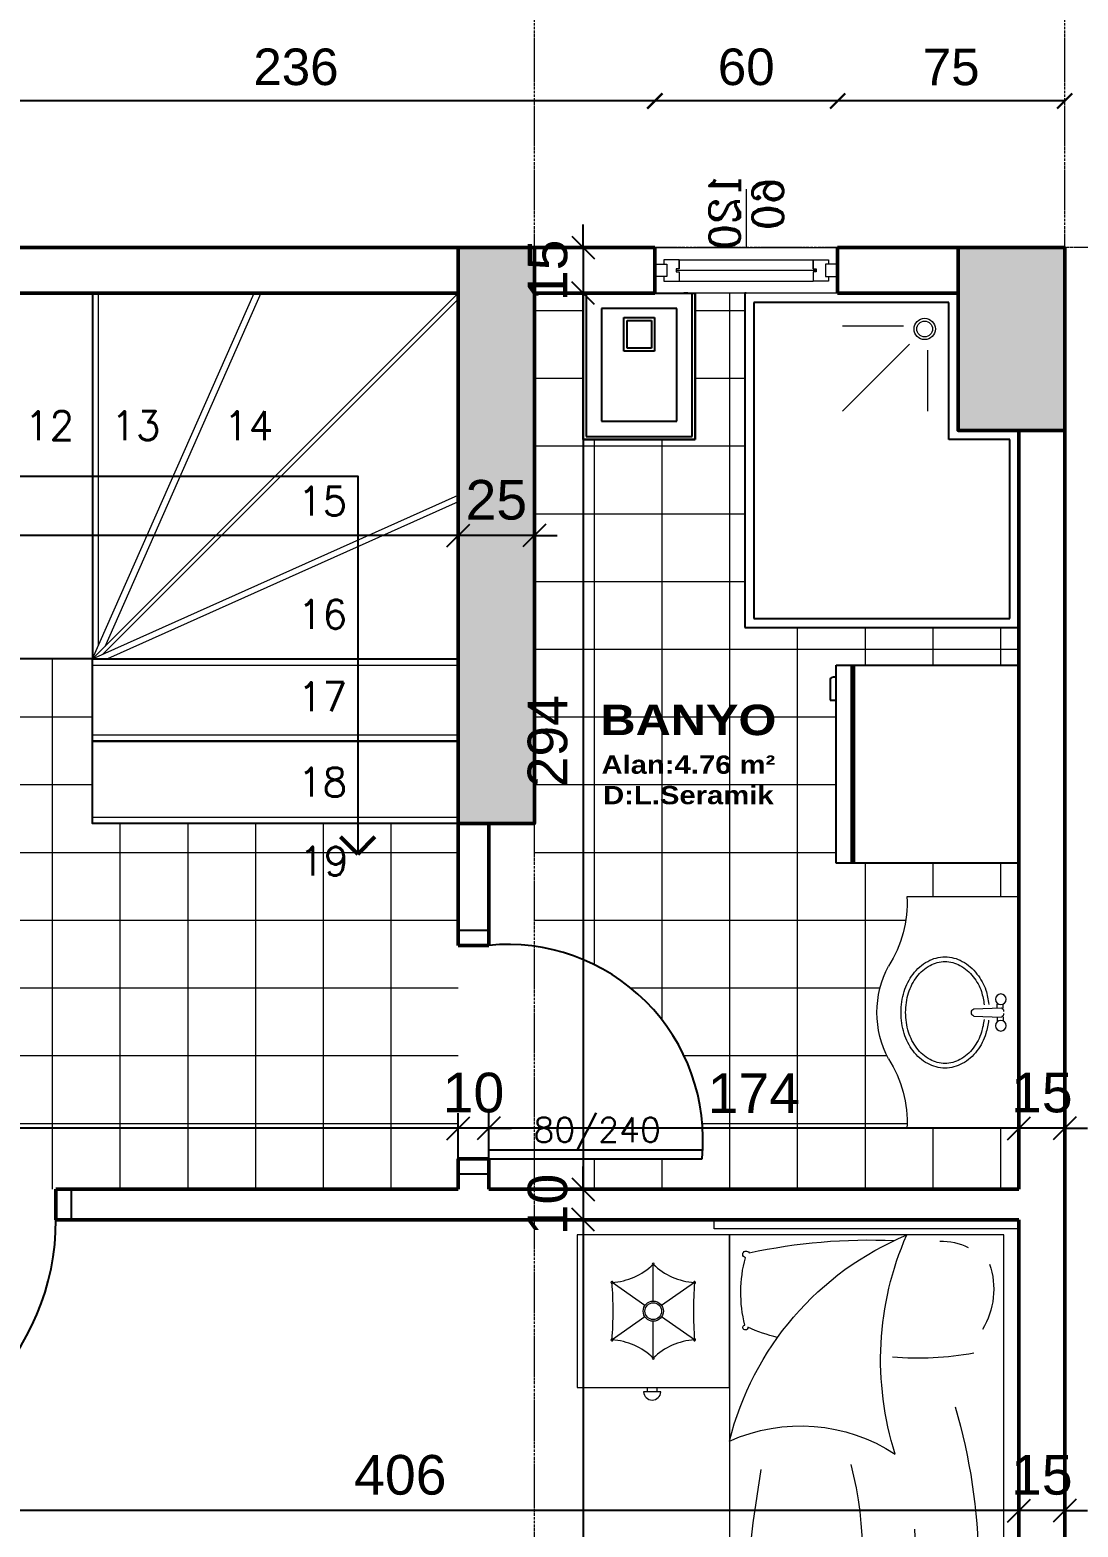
# Model space of a CAD drawing. Header units: millimetres. Extents: x 14753 to 45183, y 5640 to 19518.
# Drawn here: x 22528.7 to 22872.7, y 16780.8 to 17272 of the extents above; entities that cross this region are included whole.
import ezdxf

# ---------------------------------------------------------------- set-up
doc = ezdxf.new("R2010")
doc.units = ezdxf.units.MM
doc.linetypes.add('DASHDOT', pattern=[25.4, 12.7, -6.35, 0, -6.35])
doc.linetypes.add('DASHDOT2', pattern=[0.5, 0.25, -0.125, 0, -0.125])
for name, color, linetype, lineweight in [('Duvar', 1, 'Continuous', 50), ('EŞYA TEFRİŞ', 53, 'Continuous', 13), ('GORUNUS_6_TWA', 69, 'Continuous', 9), ('k aks', 44, 'DASHDOT', 18), ('k dis olcu', 43, 'Continuous', 18), ('k ic olcu', 254, 'Continuous', 18), ('k tarama', 252, 'Continuous', 9), ('k ıslak mekan tarama', 252, 'Continuous', 9), ('Kolon', 30, 'Continuous', 50)]:
    doc.layers.add(name, color=color, linetype=linetype, lineweight=lineweight)
for name, color, linetype in [('kapı', 11, 'Continuous'), ('merdivenn', 20, 'Continuous'), ('pencere', 2, 'Continuous'), ('tefriş', 140, 'Continuous'), ('YAzı', 7, 'Continuous')]:
    doc.layers.add(name, color=color, linetype=linetype)
doc.styles.add('OLCU', font='romans.shx')
doc.styles.get("Standard").update_dxf_attribs({"font": 'arial.ttf'})
doc.styles.add('TCOMPLEX', font='complex.shx')
doc.styles.add('Vaziyet Yazı', font='bgothm.ttf', dxfattribs={"height": 25})
doc.dimstyles.new('icolcu', dxfattribs={"dimtxt": 13, "dimasz": 7.5, "dimexe": 5, "dimexo": 5, "dimgap": 5, "dimtad": 1, "dimdec": 0, "dimtxsty": 'Standard', "dimblk": 'OBLIQUE', "dimcen": 2.5, "dimdle": 5, "dimclrd": 256, "dimclre": 256, "dimclrt": 256, "dimadec": 4, "dimazin": 0, "dimtfac": 1, "dimtdec": 0, "dimtix": 1, "dimtmove": 2, "dimatfit": 3, "dimldrblk": 'OBLIQUE', "dimfxl": 1, "dimarcsym": 0})
doc.dimstyles.new('icölcü', dxfattribs={"dimtxt": 12, "dimasz": 5, "dimexe": 1.25, "dimexo": 0.625, "dimgap": 5, "dimtad": 1, "dimdec": 0, "dimtxsty": 'Standard', "dimblk": 'ARCHTICK', "dimcen": -10, "dimse1": 1, "dimse2": 1, "dimadec": 0, "dimazin": 0, "dimtfac": 1, "dimtdec": 0, "dimtix": 1, "dimtmove": 0, "dimatfit": 3, "dimldrblk": 'ARCHTICK', "dimfxl": 1, "dimarcsym": 0})

# ---------------------------------------------------------------- blocks, each defined once
blk = doc.blocks.new('KASA-2')
for p, q in [((-0.5, -0.5), (-0.5, 0.5)), ((-0.5, 0.5), (0.5, 0.5)), ((0.5, 0.5), (0.5, -0.5)), ((0.5, -0.5), (-0.5, -0.5))]:
    blk.add_line(p, q)
blk = doc.blocks.new('80 lık kapı 2')
at = {"layer": 'kapı'}
for p, q in [((4385.24, 2276.43), (4393.19, 2276.43)), ((4390.24, 2276.43), (4393.19, 2276.43)), ((4390.24, 2276.43), (4390.24, 2206.43)), ((4393.19, 2276.43), (4393.19, 2206.48))]:
    blk.add_line(p, q, dxfattribs=at)
blk.add_arc((4396.56, 2270.11), 64, 264.3355, 5.6645, dxfattribs=at)
at = {"layer": 'kapı', "xscale": 5, "yscale": 10, "zscale": 5, "rotation": 180}
for p in [(4387.74, 2281.43), (4462.74, 2281.43)]:
    blk.add_blockref('KASA-2', p, dxfattribs=at)
at = {"layer": 'kapı', "style": 'OLCU'}
blk.add_text('80/240', height=8, rotation=270, dxfattribs=at).set_placement((4395.74, 2261.77))
blk = doc.blocks.new('90 lık kapı 2')
at = {"layer": 'kapı'}
for p, q in [((4417.29, 2446.43), (4417.29, 2526.37)), ((4420.24, 2446.43), (4420.24, 2526.43)), ((4335.24, 2436.43), (4335.24, 2446.43)), ((4335.24, 2446.43), (4340.24, 2446.43)), ((4340.24, 2446.43), (4340.24, 2436.43)), ((4420.24, 2446.43), (4417.29, 2446.43)), ((4420.24, 2436.43), (4420.24, 2446.43)), ((4420.24, 2446.43), (4425.24, 2446.43)), ((4425.24, 2446.43), (4425.24, 2436.43)), ((4340.24, 2436.43), (4335.24, 2436.43)), ((4425.24, 2436.43), (4420.24, 2436.43))]:
    blk.add_line(p, q, dxfattribs=at)
blk.add_arc((4420.24, 2446.43), 80, 90, 180, dxfattribs=at)
at = {"layer": 'kapı', "style": 'OLCU'}
blk.add_text('90/240', height=8, rotation=90, dxfattribs=at).set_placement((4410.36, 2463.91))
blk = doc.blocks.new('60-120')
at = {"layer": 'GORUNUS_6_TWA', "color": 2, "linetype": 'Continuous', "ltscale": 0.02}
for p, q in [((374289.58, 4546016.34), (374289.58, 4545997.16)), ((374311.58, 4545993.16), (374267.58, 4545993.16)), ((374266.58, 4545989.66), (374312.58, 4545989.66)), ((374311.58, 4545986.16), (374267.58, 4545986.16))]:
    blk.add_line(p, q, dxfattribs=at)
blk.add_lwpolyline([(374319.58, 4545997.16), (374259.58, 4545997.16), (374259.58, 4545982.16), (374319.58, 4545982.16)], close=True, dxfattribs=at)
for points in [[(374267.58, 4545993.16), (374262.58, 4545993.16), (374262.58, 4545991.66)], [(374267.58, 4545990.16), (374267.58, 4545993.16), (374267.58, 4545993.16), (374267.58, 4545990.16), (374266.58, 4545990.16), (374266.58, 4545989.16), (374267.58, 4545989.16), (374267.58, 4545986.16)], [(374311.58, 4545993.16), (374316.58, 4545993.16), (374316.58, 4545991.66)], [(374311.58, 4545990.16), (374311.58, 4545993.16), (374311.58, 4545993.16), (374311.58, 4545990.16), (374312.58, 4545990.16), (374312.58, 4545989.16), (374311.58, 4545989.16), (374311.58, 4545986.16)], [(374259.58, 4545991.66), (374263.58, 4545991.66), (374263.58, 4545987.66), (374259.58, 4545987.66), (374259.58, 4545991.66)], [(374262.58, 4545987.66), (374262.58, 4545986.16), (374267.58, 4545986.16), (374267.58, 4545986.16)], [(374316.58, 4545987.66), (374316.58, 4545986.16), (374311.58, 4545986.16), (374311.58, 4545986.16)], [(374319.58, 4545991.66), (374315.58, 4545991.66), (374315.58, 4545987.66), (374319.58, 4545987.66), (374319.58, 4545991.66)]]:
    blk.add_lwpolyline(points, dxfattribs=at)
at = {"layer": 'GORUNUS_6_TWA', "color": 2, "linetype": 'Continuous', "ltscale": 0.02, "style": 'TCOMPLEX'}
for s, p in [('60', (374277.47, 4546019.94)), ('120', (374291.65, 4546022.08))]:
    blk.add_text(s, height=10, rotation=270, dxfattribs=at).set_placement(p)
blk = doc.blocks.new('yatak 190x90')
at = {"layer": 'EŞYA TEFRİŞ'}
for p, q in [((0, -190), (0, 0)), ((0, 0), (90, 0)), ((90, 0), (90, -190)), ((90, -190), (0, -190)), ((95, -192), (-5, -192)), ((-5, -192), (-5, -195)), ((95, -195), (-5, -195)), ((95, -192), (95, -195))]:
    blk.add_line(p, q, dxfattribs=at)
for centre, radius, start, end in [((-219.29, -42.27), 245.4, 355.7908, 7.8375), ((-473.53, -71.98), 534.64, 357.6921, 6.435), ((401.38, -45.55), 396.72, 176.1493, 189.7983), ((-105.46, -80.56), 187.17, 343.5413, 15.3664), ((-71.07, -85.48), 114.65, 345.2421, 16.5688), ((23.27, -70.24), 57.11, 245.9501, 303.0495), ((96.39, -98.29), 99.36, 194.0326, 247.3681), ((151.62, -149.09), 102.02, 162.3172, 203.64), ((61.95, -250.61), 101.07, 79.6254, 94.8212), ((29.47, -212.23), 57.52, 103.7767, 114.0542), ((47.69, -171.12), 43.97, 165.9171, 195.0388), ((5.22, -159.63), 0.81, 354.976, 257.7791), ((61.31, -172.2), 25.41, 341.0136, 31.3745), ((5.47, -183.62), 1.11, 102.5861, 332.6827), ((45.97, -1.57), 186.79, 257.7874, 272.4796), ((69.33, -167.38), 20.59, 269.0975, 295.9388)]:
    blk.add_arc(centre, radius, start, end, dxfattribs=at)
blk = doc.blocks.new('60x60 komodin')
at = {"layer": 'EŞYA TEFRİŞ'}
for p, q in [((30, -26.69), (30, -14.59)), ((27.28, -28.11), (16.47, -20.6)), ((43.53, -20.6), (32.72, -28.11)), ((27.28, -31.89), (16.47, -39.4)), ((30, -45.41), (30, -33.31)), ((43.53, -39.4), (32.72, -31.89)), ((32.48, -56.44), (26.83, -56.44)), ((28.05, -56.44), (28.05, -55)), ((31.25, -56.44), (31.25, -55))]:
    blk.add_line(p, q, dxfattribs=at)
blk.add_lwpolyline([(55, -5), (5, -5), (5, -55), (55, -55)], close=True, dxfattribs=at)
for radius in [3.31, 2.74]:
    blk.add_circle((30, -30), radius, dxfattribs=at)
for centre, radius, start, end in [((15.08, 0.77), 21.41, 273.7282, 314.1807), ((30, -14.59), 0.346, 316.2817, 223.7183), ((44.92, 0.77), 21.41, 225.8193, 266.2718), ((16.47, -20.6), 0.346, 4.1892, 274.253), ((-107.59, -30), 124.42, 355.6674, 4.3326), ((167.59, -30), 124.42, 175.6674, 184.3326), ((43.53, -20.6), 0.346, 265.747, 175.8108), ((16.47, -39.4), 0.346, 85.747, 355.8094), ((43.53, -39.4), 0.346, 184.1892, 94.253), ((15.08, -60.77), 21.41, 45.8193, 86.2718), ((44.92, -60.77), 21.41, 93.7282, 134.1807), ((30, -45.41), 0.346, 136.2817, 43.7183), ((29.65, -56.35), 2.82, 181.8062, 358.1938)]:
    blk.add_arc(centre, radius, start, end, dxfattribs=at)
blk = doc.blocks.new('lavabo 1')
at = {"layer": 'tefriş', "lineweight": 15}
for p, q in [((3885.96, 1990.85), (3885.96, 1993.43)), ((3885.96, 1956.65), (3885.96, 1990.85)), ((3961.96, 1993.43), (3961.96, 1990.85)), ((3961.96, 1990.85), (3961.96, 1956.65)), ((3922.74, 1971.47), (3922.43, 1962.44)), ((3925.18, 1971.47), (3925.49, 1962.44)), ((3922.28, 1963.77), (3921.22, 1963.77)), ((3922.51, 1961.89), (3921.37, 1961.89)), ((3925.41, 1961.89), (3926.55, 1961.89)), ((3925.64, 1963.77), (3926.7, 1963.77)), ((3961.96, 1956.65), (3885.96, 1956.65))]:
    blk.add_line(p, q, dxfattribs=at)
for centre in [(3919.62, 1962.62), (3928.29, 1962.62)]:
    blk.add_circle(centre, 1.75, dxfattribs=at)
for centre, radius, start, end in [((3888.12, 2031.38), 38.01, 266.7462, 302.8935), ((3924.06, 1970.57), 32.7, 90.1752, 117.8973), ((3923.86, 1970.57), 32.7, 62.1027, 89.8248), ((3959.8, 2031.38), 38.01, 237.1065, 273.2538), ((3923.96, 1972.12), 23.24, 90, 107.2579), ((3923.96, 1972.12), 23.24, 72.7421, 90), ((3920.56, 1979.18), 15.29, 126.8699, 151.0888), ((3920.56, 1979.18), 13.77, 126.8699, 151.0888), ((3922.62, 1976.44), 18.72, 107.2579, 126.8699), ((3922.62, 1976.44), 17.2, 107.2579, 126.8699), ((3923.96, 1972.12), 21.72, 90, 107.2579), ((3923.96, 1972.12), 21.72, 72.7421, 90), ((3925.3, 1976.44), 17.2, 53.1301, 72.7421), ((3925.3, 1976.44), 18.72, 53.1301, 72.7421), ((3927.36, 1979.18), 13.77, 28.9112, 53.1301), ((3927.36, 1979.18), 15.29, 28.9112, 53.1301), ((3917.41, 1980.92), 11.69, 151.0888, 180), ((3917.41, 1980.92), 10.17, 151.0888, 180), ((3930.51, 1980.92), 10.17, 0, 28.9112), ((3930.51, 1980.92), 11.69, 0, 28.9112), ((3917.41, 1980.92), 11.69, 180, 208.9112), ((3917.41, 1980.92), 10.17, 180, 208.9112), ((3930.51, 1980.92), 10.17, 331.0888, 0), ((3930.51, 1980.92), 11.69, 331.0888, 0), ((3920.56, 1982.66), 15.29, 208.9112, 232.9961), ((3920.56, 1982.66), 13.77, 208.9112, 233.1301), ((3927.36, 1982.66), 13.77, 306.8699, 331.0888), ((3927.36, 1982.66), 15.29, 306.8699, 331.0888), ((3921.9, 1983.26), 16.6, 230.564, 251.4502), ((3921.9, 1983.26), 15.08, 230.4412, 251.3878), ((3923.87, 1971.01), 1.22, 87.5756, 157.7693), ((3924.05, 1971.01), 1.22, 22.2307, 92.4244), ((3925.3, 1985.4), 17.2, 287.2579, 306.8699), ((3925.3, 1985.4), 18.72, 287.2579, 306.8699), ((3923.53, 1989.72), 23.24, 252.6981, 264.5385), ((3923.53, 1989.72), 21.72, 252.7421, 264.5385), ((3923.96, 1989.72), 21.72, 276.1444, 287.2579), ((3923.96, 1989.72), 23.24, 276.1444, 287.2579), ((3923.56, 1962.9), 1.22, 202.2307, 272.4244), ((3924.35, 1962.9), 1.22, 267.5756, 337.7693)]:
    blk.add_arc(centre, radius, start, end, dxfattribs=at)
blk = doc.blocks.new('klozet gömme')
at = {"layer": 'tefriş'}
for p, q in [((19944.26, 5886.89), (19992.26, 5886.89)), ((19992.26, 5886.89), (19944.26, 5886.89)), ((19944.26, 5886.89), (19944.26, 5850.13)), ((19944.26, 5885.89), (19991.26, 5885.89)), ((19991.26, 5885.89), (19991.26, 5851.13)), ((19992.26, 5886.89), (19992.26, 5850.13)), ((19992.26, 5850.13), (19992.26, 5886.89)), ((19949.26, 5856.13), (19949.26, 5880.89)), ((19949.26, 5880.89), (19986.26, 5880.89)), ((19986.26, 5880.89), (19986.26, 5856.13)), ((19963.26, 5873.51), (19952.26, 5873.51)), ((19952.26, 5873.51), (19952.26, 5863.51)), ((19962.26, 5872.51), (19953.26, 5872.51)), ((19953.26, 5872.51), (19953.26, 5864.51)), ((19962.26, 5864.51), (19962.26, 5872.51)), ((19963.26, 5863.51), (19963.26, 5873.51)), ((19952.26, 5863.51), (19963.26, 5863.51)), ((19953.26, 5864.51), (19962.26, 5864.51)), ((19986.26, 5856.13), (19949.26, 5856.13)), ((19991.26, 5851.13), (19944.26, 5851.13)), ((19992.26, 5850.13), (19944.26, 5850.13)), ((19944.26, 5850.13), (19992.26, 5850.13))]:
    blk.add_line(p, q, dxfattribs=at)
blk = doc.blocks.new('_ArchTick')
at = {"color": 0, "linetype": 'ByBlock', "const_width": 0.15}
blk.add_lwpolyline([(-0.5, -0.5), (0.5, 0.5)], dxfattribs=at)
blk = doc.blocks.new('*D92')
at = {"layer": 'Defpoints', "color": 0, "transparency": 16777216}
for p in [(22793.78, 17248.69), (22793.78, 17200.61), (22868.28, 17200.61)]:
    blk.add_point(p, dxfattribs=at)
at = {"layer": 'k dis olcu', "color": 0, "lineweight": -2, "transparency": 16777216}
blk.add_line((22868.28, 17248.69), (22793.78, 17248.69), dxfattribs=at)
at = {"layer": 'k dis olcu', "color": 0, "lineweight": -2, "transparency": 16777216, "xscale": 5, "yscale": 5, "zscale": 5, "rotation": 180}
blk.add_blockref('_ArchTick', (22793.78, 17248.69), dxfattribs=at)
at = {"layer": 'k dis olcu', "color": 0, "lineweight": -2, "transparency": 16777216, "xscale": 5, "yscale": 5, "zscale": 5}
blk.add_blockref('_ArchTick', (22868.28, 17248.69), dxfattribs=at)
at = {"layer": 'k dis olcu', "color": 0, "transparency": 16777216, "insert": (22831.03, 17259.79), "char_height": 12, "attachment_point": 5}
blk.add_mtext('75', dxfattribs=at)
blk = doc.blocks.new('*D93')
at = {"layer": 'Defpoints', "color": 0, "transparency": 16777216}
for p in [(22733.78, 17248.69), (22733.78, 17200.61), (22793.78, 17200.61)]:
    blk.add_point(p, dxfattribs=at)
at = {"layer": 'k dis olcu', "color": 0, "lineweight": -2, "transparency": 16777216}
blk.add_line((22793.78, 17248.69), (22733.78, 17248.69), dxfattribs=at)
at = {"layer": 'k dis olcu', "color": 0, "lineweight": -2, "transparency": 16777216, "xscale": 5, "yscale": 5, "zscale": 5, "rotation": 180}
blk.add_blockref('_ArchTick', (22733.78, 17248.69), dxfattribs=at)
at = {"layer": 'k dis olcu', "color": 0, "lineweight": -2, "transparency": 16777216, "xscale": 5, "yscale": 5, "zscale": 5}
blk.add_blockref('_ArchTick', (22793.78, 17248.69), dxfattribs=at)
at = {"layer": 'k dis olcu', "color": 0, "transparency": 16777216, "insert": (22763.78, 17259.82), "char_height": 12, "attachment_point": 5}
blk.add_mtext('60', dxfattribs=at)
blk = doc.blocks.new('*D94')
at = {"layer": 'Defpoints', "color": 0, "transparency": 16777216}
for p in [(22498.28, 17248.69), (22498.28, 17200.61), (22733.78, 17200.61)]:
    blk.add_point(p, dxfattribs=at)
at = {"layer": 'k dis olcu', "color": 0, "lineweight": -2, "transparency": 16777216}
blk.add_line((22733.78, 17248.69), (22498.28, 17248.69), dxfattribs=at)
at = {"layer": 'k dis olcu', "color": 0, "lineweight": -2, "transparency": 16777216, "xscale": 5, "yscale": 5, "zscale": 5, "rotation": 180}
blk.add_blockref('_ArchTick', (22498.28, 17248.69), dxfattribs=at)
at = {"layer": 'k dis olcu', "color": 0, "lineweight": -2, "transparency": 16777216, "xscale": 5, "yscale": 5, "zscale": 5}
blk.add_blockref('_ArchTick', (22733.78, 17248.69), dxfattribs=at)
at = {"layer": 'k dis olcu', "color": 0, "transparency": 16777216, "insert": (22616.03, 17259.82), "char_height": 12, "attachment_point": 5}
blk.add_mtext('236', dxfattribs=at)
blk = doc.blocks.new('_Oblique')
at = {"color": 0, "linetype": 'ByBlock', "lineweight": -2}
blk.add_line((-0.5, -0.5), (0.5, 0.5), dxfattribs=at)
blk = doc.blocks.new('*D174')
at = {"layer": 'Defpoints', "color": 0, "transparency": 16777216}
for p in [(22710.1, 17200.61), (22710.28, 17185.61), (22710.28, 17185.61)]:
    blk.add_point(p, dxfattribs=at)
at = {"layer": 'k ic olcu', "lineweight": -2, "transparency": 16777216}
for p, q in [((22710.28, 17200.61), (22710.28, 17208.11)), ((22710.28, 17200.61), (22710.28, 17185.61)), ((22715.1, 17200.61), (22715.28, 17200.61)), ((22705.28, 17185.61), (22705.28, 17185.61)), ((22710.28, 17185.61), (22710.28, 17178.11))]:
    blk.add_line(p, q, dxfattribs=at)
at = {"layer": 'k ic olcu', "lineweight": -2, "transparency": 16777216, "xscale": 7.5, "yscale": 7.5, "zscale": 7.5}
for p, rotation in [((22710.28, 17200.61), 270), ((22710.28, 17185.61), 90)]:
    blk.add_blockref('_Oblique', p, dxfattribs=dict(at, rotation=rotation))
at = {"layer": 'k ic olcu', "transparency": 16777216, "insert": (22698.64, 17193.11), "char_height": 13, "attachment_point": 5, "rotation": 90}
blk.add_mtext('15', dxfattribs=at)
blk = doc.blocks.new('*D175')
at = {"layer": 'Defpoints', "color": 0, "transparency": 16777216}
for p in [(22710.28, 17185.61), (22710.28, 16891.61), (22710.28, 16891.61)]:
    blk.add_point(p, dxfattribs=at)
at = {"layer": 'k ic olcu', "lineweight": -2, "transparency": 16777216}
for p, q in [((22710.28, 17190.61), (22710.28, 16886.61)), ((22705.28, 17185.61), (22705.28, 17185.61)), ((22705.28, 16891.61), (22705.28, 16891.61))]:
    blk.add_line(p, q, dxfattribs=at)
at = {"layer": 'k ic olcu', "lineweight": -2, "transparency": 16777216, "xscale": 7.5, "yscale": 7.5, "zscale": 7.5}
for p, rotation in [((22710.28, 17185.61), 90), ((22710.28, 16891.61), 270)]:
    blk.add_blockref('_Oblique', p, dxfattribs=dict(at, rotation=rotation))
at = {"layer": 'k ic olcu', "transparency": 16777216, "insert": (22698.64, 17038.61), "char_height": 13, "attachment_point": 5, "rotation": 90}
blk.add_mtext('294', dxfattribs=at)
blk = doc.blocks.new('*D176')
at = {"layer": 'Defpoints', "color": 0, "transparency": 16777216}
for p in [(22710.28, 16891.61), (22710.28, 16881.61), (22710.28, 16881.61)]:
    blk.add_point(p, dxfattribs=at)
at = {"layer": 'k ic olcu', "lineweight": -2, "transparency": 16777216}
for p, q in [((22710.28, 16891.61), (22710.28, 16899.11)), ((22705.28, 16891.61), (22705.28, 16891.61)), ((22710.28, 16891.61), (22710.28, 16881.61)), ((22705.28, 16881.61), (22705.28, 16881.61)), ((22710.28, 16881.61), (22710.28, 16874.11))]:
    blk.add_line(p, q, dxfattribs=at)
at = {"layer": 'k ic olcu', "lineweight": -2, "transparency": 16777216, "xscale": 7.5, "yscale": 7.5, "zscale": 7.5}
for p, rotation in [((22710.28, 16891.61), 270), ((22710.28, 16881.61), 90)]:
    blk.add_blockref('_Oblique', p, dxfattribs=dict(at, rotation=rotation))
at = {"layer": 'k ic olcu', "transparency": 16777216, "insert": (22698.64, 16886.61), "char_height": 13, "attachment_point": 5, "rotation": 90}
blk.add_mtext('10', dxfattribs=at)
blk = doc.blocks.new('*D177')
at = {"layer": 'Defpoints', "color": 0, "transparency": 16777216}
for p in [(22710.28, 16881.61), (22710.28, 16561.61), (22710.28, 16561.61)]:
    blk.add_point(p, dxfattribs=at)
at = {"layer": 'k ic olcu', "lineweight": -2, "transparency": 16777216}
for p, q in [((22710.28, 16886.61), (22710.28, 16556.61)), ((22705.28, 16881.61), (22705.28, 16881.61)), ((22705.28, 16561.61), (22705.28, 16561.61))]:
    blk.add_line(p, q, dxfattribs=at)
at = {"layer": 'k ic olcu', "lineweight": -2, "transparency": 16777216, "xscale": 7.5, "yscale": 7.5, "zscale": 7.5}
for p, rotation in [((22710.28, 16881.61), 90), ((22710.28, 16561.61), 270)]:
    blk.add_blockref('_Oblique', p, dxfattribs=dict(at, rotation=rotation))
at = {"layer": 'k ic olcu', "transparency": 16777216, "insert": (22698.64, 16721.61), "char_height": 13, "attachment_point": 5, "rotation": 90}
blk.add_mtext('320', dxfattribs=at)
blk = doc.blocks.new('*D179')
at = {"layer": 'Defpoints', "color": 0, "transparency": 16777216}
for p in [(22853.28, 16786.18), (22853.28, 16786.18), (22868.28, 16786.18)]:
    blk.add_point(p, dxfattribs=at)
at = {"layer": 'k ic olcu', "lineweight": -2, "transparency": 16777216}
for p, q in [((22853.28, 16786.18), (22845.78, 16786.18)), ((22868.28, 16786.18), (22853.28, 16786.18)), ((22868.28, 16786.18), (22875.78, 16786.18))]:
    blk.add_line(p, q, dxfattribs=at)
at = {"layer": 'k ic olcu', "lineweight": -2, "transparency": 16777216, "xscale": 7.5, "yscale": 7.5, "zscale": 7.5}
blk.add_blockref('_Oblique', (22853.28, 16786.18), dxfattribs=at)
at = {"layer": 'k ic olcu', "lineweight": -2, "transparency": 16777216, "xscale": 7.5, "yscale": 7.5, "zscale": 7.5, "rotation": 180}
blk.add_blockref('_Oblique', (22868.28, 16786.18), dxfattribs=at)
at = {"layer": 'k ic olcu', "transparency": 16777216, "insert": (22860.78, 16797.82), "char_height": 13, "attachment_point": 5}
blk.add_mtext('15', dxfattribs=at)
blk = doc.blocks.new('*D180')
at = {"layer": 'Defpoints', "color": 0, "transparency": 16777216}
for p in [(22447.28, 16786.18), (22447.28, 16786.18), (22853.28, 16786.18)]:
    blk.add_point(p, dxfattribs=at)
at = {"layer": 'k ic olcu', "lineweight": -2, "transparency": 16777216}
blk.add_line((22858.28, 16786.18), (22442.28, 16786.18), dxfattribs=at)
at = {"layer": 'k ic olcu', "lineweight": -2, "transparency": 16777216, "xscale": 7.5, "yscale": 7.5, "zscale": 7.5, "rotation": 180}
blk.add_blockref('_Oblique', (22447.28, 16786.18), dxfattribs=at)
at = {"layer": 'k ic olcu', "lineweight": -2, "transparency": 16777216, "xscale": 7.5, "yscale": 7.5, "zscale": 7.5}
blk.add_blockref('_Oblique', (22853.28, 16786.18), dxfattribs=at)
at = {"layer": 'k ic olcu', "transparency": 16777216, "insert": (22650.28, 16797.82), "char_height": 13, "attachment_point": 5}
blk.add_mtext('406', dxfattribs=at)
blk = doc.blocks.new('*D59')
at = {"layer": 'Defpoints', "color": 0, "transparency": 16777216}
for p in [(22853.28, 16922.29), (22868.28, 16922.29), (22853.28, 16911.61)]:
    blk.add_point(p, dxfattribs=at)
at = {"layer": 'k ic olcu', "lineweight": -2, "transparency": 16777216}
for p, q in [((22853.28, 16917.29), (22853.28, 16906.61)), ((22868.28, 16917.29), (22868.28, 16906.61)), ((22853.28, 16911.61), (22845.78, 16911.61)), ((22868.28, 16911.61), (22853.28, 16911.61)), ((22868.28, 16911.61), (22875.78, 16911.61))]:
    blk.add_line(p, q, dxfattribs=at)
at = {"layer": 'k ic olcu', "lineweight": -2, "transparency": 16777216, "xscale": 7.5, "yscale": 7.5, "zscale": 7.5}
blk.add_blockref('_Oblique', (22853.28, 16911.61), dxfattribs=at)
at = {"layer": 'k ic olcu', "lineweight": -2, "transparency": 16777216, "xscale": 7.5, "yscale": 7.5, "zscale": 7.5, "rotation": 180}
blk.add_blockref('_Oblique', (22868.28, 16911.61), dxfattribs=at)
at = {"layer": 'k ic olcu', "transparency": 16777216, "insert": (22860.78, 16923.25), "char_height": 13, "attachment_point": 5}
blk.add_mtext('15', dxfattribs=at)
blk = doc.blocks.new('*D198')
at = {"layer": 'Defpoints', "color": 0, "transparency": 16777216}
for p in [(22853.28, 16922.29), (22679.28, 16911.61), (22679.28, 16891.61)]:
    blk.add_point(p, dxfattribs=at)
at = {"layer": 'k ic olcu', "lineweight": -2, "transparency": 16777216}
for p, q in [((22679.28, 16896.61), (22679.28, 16916.61)), ((22853.28, 16917.29), (22853.28, 16906.61)), ((22858.28, 16911.61), (22674.28, 16911.61))]:
    blk.add_line(p, q, dxfattribs=at)
at = {"layer": 'k ic olcu', "lineweight": -2, "transparency": 16777216, "xscale": 7.5, "yscale": 7.5, "zscale": 7.5, "rotation": 180}
blk.add_blockref('_Oblique', (22679.28, 16911.61), dxfattribs=at)
at = {"layer": 'k ic olcu', "lineweight": -2, "transparency": 16777216, "xscale": 7.5, "yscale": 7.5, "zscale": 7.5}
blk.add_blockref('_Oblique', (22853.28, 16911.61), dxfattribs=at)
at = {"layer": 'k ic olcu', "transparency": 16777216, "insert": (22766.28, 16923.14), "char_height": 13, "attachment_point": 5}
blk.add_mtext('174', dxfattribs=at)
blk = doc.blocks.new('*D199')
at = {"layer": 'Defpoints', "color": 0, "transparency": 16777216}
for p in [(22669.28, 16911.61), (22669.28, 16891.61), (22679.28, 16891.61)]:
    blk.add_point(p, dxfattribs=at)
at = {"layer": 'k ic olcu', "lineweight": -2, "transparency": 16777216}
for p, q in [((22669.28, 16896.61), (22669.28, 16916.61)), ((22679.28, 16896.61), (22679.28, 16916.61)), ((22669.28, 16911.61), (22661.78, 16911.61)), ((22679.28, 16911.61), (22669.28, 16911.61)), ((22679.28, 16911.61), (22686.78, 16911.61))]:
    blk.add_line(p, q, dxfattribs=at)
at = {"layer": 'k ic olcu', "lineweight": -2, "transparency": 16777216, "xscale": 7.5, "yscale": 7.5, "zscale": 7.5}
blk.add_blockref('_Oblique', (22669.28, 16911.61), dxfattribs=at)
at = {"layer": 'k ic olcu', "lineweight": -2, "transparency": 16777216, "xscale": 7.5, "yscale": 7.5, "zscale": 7.5, "rotation": 180}
blk.add_blockref('_Oblique', (22679.28, 16911.61), dxfattribs=at)
at = {"layer": 'k ic olcu', "transparency": 16777216, "insert": (22674.28, 16923.25), "char_height": 13, "attachment_point": 5}
blk.add_mtext('10', dxfattribs=at)
blk = doc.blocks.new('*D200')
at = {"layer": 'Defpoints', "color": 0, "transparency": 16777216}
for p in [(22267.28, 16911.61), (22267.28, 16891.61), (22669.28, 16891.61)]:
    blk.add_point(p, dxfattribs=at)
at = {"layer": 'k ic olcu', "lineweight": -2, "transparency": 16777216}
for p, q in [((22267.28, 16896.61), (22267.28, 16916.61)), ((22669.28, 16896.61), (22669.28, 16916.61)), ((22674.28, 16911.61), (22262.28, 16911.61))]:
    blk.add_line(p, q, dxfattribs=at)
at = {"layer": 'k ic olcu', "lineweight": -2, "transparency": 16777216, "xscale": 7.5, "yscale": 7.5, "zscale": 7.5, "rotation": 180}
blk.add_blockref('_Oblique', (22267.28, 16911.61), dxfattribs=at)
at = {"layer": 'k ic olcu', "lineweight": -2, "transparency": 16777216, "xscale": 7.5, "yscale": 7.5, "zscale": 7.5}
blk.add_blockref('_Oblique', (22669.28, 16911.61), dxfattribs=at)
at = {"layer": 'k ic olcu', "transparency": 16777216, "insert": (22468.28, 16923.25), "char_height": 13, "attachment_point": 5}
blk.add_mtext('402', dxfattribs=at)
blk = doc.blocks.new('*D164')
at = {"layer": 'Defpoints', "color": 0, "transparency": 16777216}
for p in [(22694.28, 17149.9), (22669.28, 17117.15), (22669.28, 17106.11)]:
    blk.add_point(p, dxfattribs=at)
at = {"layer": 'k ic olcu', "lineweight": -2, "transparency": 16777216}
for p, q in [((22694.28, 17144.9), (22694.28, 17101.11)), ((22669.28, 17112.15), (22669.28, 17101.11)), ((22669.28, 17106.11), (22661.78, 17106.11)), ((22694.28, 17106.11), (22669.28, 17106.11)), ((22694.28, 17106.11), (22701.78, 17106.11))]:
    blk.add_line(p, q, dxfattribs=at)
at = {"layer": 'k ic olcu', "lineweight": -2, "transparency": 16777216, "xscale": 7.5, "yscale": 7.5, "zscale": 7.5}
blk.add_blockref('_Oblique', (22669.28, 17106.11), dxfattribs=at)
at = {"layer": 'k ic olcu', "lineweight": -2, "transparency": 16777216, "xscale": 7.5, "yscale": 7.5, "zscale": 7.5, "rotation": 180}
blk.add_blockref('_Oblique', (22694.28, 17106.11), dxfattribs=at)
at = {"layer": 'k ic olcu', "transparency": 16777216, "insert": (22681.78, 17117.75), "char_height": 13, "attachment_point": 5}
blk.add_mtext('25', dxfattribs=at)
blk = doc.blocks.new('*D165')
at = {"layer": 'Defpoints', "color": 0, "transparency": 16777216}
for p in [(22669.28, 17117.15), (22267.28, 17106.11), (22267.28, 17106.11)]:
    blk.add_point(p, dxfattribs=at)
at = {"layer": 'k ic olcu', "lineweight": -2, "transparency": 16777216}
for p, q in [((22669.28, 17112.15), (22669.28, 17101.11)), ((22674.28, 17106.11), (22262.28, 17106.11))]:
    blk.add_line(p, q, dxfattribs=at)
at = {"layer": 'k ic olcu', "lineweight": -2, "transparency": 16777216, "xscale": 7.5, "yscale": 7.5, "zscale": 7.5, "rotation": 180}
blk.add_blockref('_Oblique', (22267.28, 17106.11), dxfattribs=at)
at = {"layer": 'k ic olcu', "lineweight": -2, "transparency": 16777216, "xscale": 7.5, "yscale": 7.5, "zscale": 7.5}
blk.add_blockref('_Oblique', (22669.28, 17106.11), dxfattribs=at)
at = {"layer": 'k ic olcu', "transparency": 16777216, "insert": (22468.28, 17117.75), "char_height": 13, "attachment_point": 5}
blk.add_mtext('402', dxfattribs=at)
blk = doc.blocks.new('KT')
at = {"layer": 'k tarama'}
h = blk.add_hatch(dxfattribs=at)
h.set_pattern_fill('ANSI33', color=256, scale=1.5)
h.set_pattern_definition([(45, (-7754.55, -1210.899), (-6.73519209, 6.73519209), []), (45, (-7747.815, -1210.899), (-6.73519209, 6.73519209), [4.7625, -2.38125])])
h.paths.add_polyline_path([(381102.61, 4550660.52), (381127.61, 4550660.52), (381127.61, 4550471.52), (381102.61, 4550471.52)])
h.paths.add_polyline_path([(381529.61, 4550660.52), (381554.61, 4550660.52), (381554.61, 4550471.52), (381529.61, 4550471.52)])
h.paths.add_polyline_path([(381693.61, 4550660.52), (381728.61, 4550660.52), (381728.61, 4550600.52), (381693.61, 4550600.52)])
h.paths.add_polyline_path([(381668.61, 4550041.52), (381728.61, 4550041.52), (381728.61, 4550006.52), (381668.61, 4550006.52)])
h.paths.add_polyline_path([(381102.61, 4550066.52), (381137.61, 4550066.52), (381137.61, 4550006.52), (381102.61, 4550006.52)])
h.paths.add_polyline_path([(380652.61, 4550066.52), (380687.61, 4550066.52), (380687.61, 4550006.52), (380652.61, 4550006.52)])
at = {"layer": 'k aks', "linetype": 'DASHDOT2'}
for p, q in [((381554.61, 4549658.12), (381554.61, 4550790.52)), ((381728.61, 4549658.12), (381728.61, 4550790.52)), ((381898.61, 4550660.52), (380436.61, 4550660.52))]:
    blk.add_line(p, q, dxfattribs=at)
at = {"layer": 'Kolon'}
blk.add_lwpolyline([(381554.61, 4550660.52), (381529.61, 4550660.52), (381529.61, 4550471.52), (381554.61, 4550471.52)], close=True, dxfattribs=at)
blk.add_lwpolyline([(381728.61, 4550600.52), (381693.61, 4550600.52), (381693.61, 4550660.52), (381728.61, 4550660.52), (381728.61, 4550600.52)], dxfattribs=at)

msp = doc.modelspace()

# ---------------------------------------------------------------- hatches: boundary and pattern name
at = {"layer": 'k ıslak mekan tarama'}
h = msp.add_hatch(dxfattribs=at)
h.set_pattern_fill('NET', color=256, scale=7)
h.paths.add_polyline_path([(22853.28, 16998.61), (22793.28, 16998.61), (22793.28, 17052.11), (22791.28, 17052.11), (22791.28, 17058.61, -0.414214), (22792.28, 17059.61), (22793.28, 17059.61), (22793.28, 17063.61), (22853.28, 17063.61), (22853.28, 17075.88), (22763.28, 17075.88), (22763.28, 17185.61), (22747.03, 17185.61), (22747.03, 17137.61), (22710.28, 17137.61), (22710.28, 17185.61), (22694.28, 17185.61), (22694.28, 17011.61), (22694.28, 16971.34, -0.403347), (22749.28, 16901.61), (22694.28, 16901.61), (22694.28, 16891.61), (22853.28, 16891.61), (22853.28, 16911.61), (22819.08, 16911.61), (22816.5, 16911.61, 0.159043), (22810.46, 16934.41, -0.121554), (22806.66, 16949.61, -0.121554), (22810.46, 16964.81, 0.159043), (22816.5, 16987.61), (22819.08, 16987.61), (22853.28, 16987.61)])
h.paths.add_polyline_path([(22498.01, 17004.16), (22508.01, 17004.16), (22508.01, 17014.16, 0.414214)], flags=16)
h.paths.add_polyline_path([(22342.28, 17011.61), (22267.28, 17011.61), (22267.28, 16981.61), (22257.28, 16981.61, 0.047189), (22242.28, 16980.2), (22242.28, 16904.57), (22257.28, 16904.57), (22257.28, 16901.61), (22267.28, 16901.61), (22267.28, 16896.61), (22267.28, 16891.61), (22342.28, 16891.61)])
h.paths.add_polyline_path([(22713.76, 17012.23), (22775.94, 17012.23), (22775.94, 17058.94), (22713.76, 17058.94)], flags=24)
h.paths.add_polyline_path([(22444.84, 17006.82), (22496.02, 17006.82), (22496.02, 17023.02), (22444.84, 17023.02)], flags=24)
h.paths.add_polyline_path([(22617.43, 16992.15), (22635.68, 16992.15), (22635.68, 17006.35), (22617.43, 17006.35)], flags=24)
h.paths.add_polyline_path([(22425.33, 16936.54), (22511.41, 16936.54), (22511.41, 16995.95), (22425.33, 16995.95)], flags=24)
h = msp.add_hatch(dxfattribs=at)
h.set_pattern_fill('NET', color=256, scale=7)
h.paths.add_polyline_path([(22669.28, 16976.61), (22669.28, 17011.61), (22549.28, 17011.61), (22549.28, 17038.61), (22549.28, 17065.61), (22522.28, 17065.61), (22495.28, 17065.61), (22468.28, 17065.61), (22441.28, 17065.61), (22414.28, 17065.61), (22387.28, 17065.61), (22387.28, 17038.61), (22387.28, 17011.61), (22342.28, 17011.61), (22342.28, 16891.61), (22347.28, 16891.61), (22542.28, 16891.61), (22669.28, 16891.61)])
h.paths.add_polyline_path([(22498.01, 17004.16), (22508.01, 17004.16), (22508.01, 17014.16, 0.414214)], flags=16)
h.paths.add_polyline_path([(22444.84, 17006.82), (22496.02, 17006.82), (22496.02, 17023.02), (22444.84, 17023.02)], flags=24)
h.paths.add_polyline_path([(22617.43, 16992.15), (22635.68, 16992.15), (22635.68, 17006.35), (22617.43, 17006.35)], flags=24)
h.paths.add_polyline_path([(22425.33, 16936.54), (22511.41, 16936.54), (22511.41, 16995.95), (22425.33, 16995.95)], flags=24)

# ---------------------------------------------------------------- linework, layer by layer
at = {"layer": 'Duvar'}
for p, q in [((22733.78, 17185.61), (22733.78, 17200.61)), ((22793.78, 17185.61), (22793.78, 17200.61)), ((22669.28, 17011.61), (22669.28, 16971.61)), ((22679.28, 17011.61), (22679.28, 16971.61)), ((22679.28, 16971.61), (22669.28, 16971.61)), ((22669.28, 16901.61), (22669.28, 16891.61)), ((22669.28, 16901.61), (22679.28, 16901.61)), ((22679.28, 16901.61), (22679.28, 16891.61)), ((22537.28, 16891.61), (22669.28, 16891.61)), ((22537.28, 16891.61), (22537.28, 16881.61)), ((22679.28, 16891.61), (22853.28, 16891.61)), ((22537.28, 16881.61), (22853.28, 16881.61))]:
    msp.add_line(p, q, dxfattribs=at)
for points in [[(22669.28, 17200.61), (22498.28, 17200.61)], [(22733.78, 17200.61), (22694.28, 17200.61)], [(22833.28, 17200.61), (22793.78, 17200.61)], [(22669.28, 17185.61), (22498.28, 17185.61)], [(22733.78, 17185.61), (22694.28, 17185.61)], [(22833.28, 17185.61), (22793.78, 17185.61)], [(22853.28, 16891.61), (22853.28, 17140.61)], [(22868.28, 16581.61), (22868.28, 17140.61)], [(22853.28, 16581.61), (22853.28, 16881.61)]]:
    msp.add_lwpolyline(points, dxfattribs=at)
at = {"layer": 'Kolon'}
for q in [(22630.62, 17007.27), (22641.94, 17007.27)]:
    msp.add_line((22636.28, 17001.61), q, dxfattribs=at)
at = {"layer": 'merdivenn', "lineweight": 20, "ltscale": 0.3, "transparency": 33554595}
for p, q in [((22549.28, 17065.61), (22669.28, 17185.61)), ((22549.28, 17065.61), (22602.27, 17185.61)), ((22551.28, 17070.14), (22551.28, 17185.61)), ((22552.7, 17067.15), (22669.28, 17183.61)), ((22604.52, 17185.61), (22553.3, 17069.64)), ((22549.28, 17065.61), (22669.28, 17119.34)), ((22669.28, 17117.15), (22554.17, 17065.61))]:
    msp.add_line(p, q, dxfattribs=at)
at = {"layer": 'merdivenn', "lineweight": 20, "ltscale": 0.3}
for p, q in [((22549.28, 17063.61), (22669.28, 17063.61)), ((22669.28, 17040.61), (22549.28, 17040.61)), ((22669.28, 17013.61), (22549.28, 17013.61))]:
    msp.add_line(p, q, dxfattribs=at)
at = {"layer": 'merdivenn', "ltscale": 0.3, "transparency": 33554595}
for points in [[(22549.28, 17185.61), (22549.28, 17065.61), (22522.28, 17065.61), (22522.28, 17185.61)], [(22669.28, 17185.61), (22549.28, 17185.61), (22549.28, 17065.61), (22669.28, 17065.61)]]:
    msp.add_lwpolyline(points, close=True, dxfattribs=at)
at = {"layer": 'merdivenn'}
msp.add_lwpolyline([(22327.28, 17001.61), (22327.28, 17125.61), (22636.28, 17125.61), (22636.28, 17001.61)], dxfattribs=at)
for points in [[(22549.28, 17065.61), (22669.28, 17065.61), (22669.28, 17038.61), (22549.28, 17038.61)], [(22549.28, 17038.61), (22669.28, 17038.61), (22669.28, 17011.61), (22549.28, 17011.61)]]:
    msp.add_lwpolyline(points, close=True, dxfattribs=at)
at = {"layer": 'tefriş'}
for p, q in [((22744.57, 17185.61), (22743.28, 17185.61)), ((22763.28, 17185.61), (22763.28, 17075.88)), ((22763.77, 17185.61), (22763.28, 17185.61)), ((22833.28, 17185.61), (22793.78, 17185.61)), ((22833.28, 17140.61), (22833.28, 17185.61)), ((22766.28, 17182.61), (22766.28, 17078.88)), ((22830.28, 17182.61), (22766.28, 17182.61)), ((22830.28, 17137.61), (22830.28, 17182.61)), ((22853.28, 17140.61), (22833.28, 17140.61)), ((22853.28, 17075.88), (22853.28, 17140.61)), ((22850.28, 17137.61), (22830.28, 17137.61)), ((22850.28, 17078.88), (22850.28, 17137.61)), ((22763.28, 17075.88), (22853.28, 17075.88)), ((22766.28, 17078.88), (22850.28, 17078.88)), ((22793.28, 16998.61), (22793.28, 17063.61)), ((22793.28, 17063.61), (22853.28, 17063.61)), ((22798.28, 16998.61), (22798.28, 17063.61)), ((22798.78, 16998.61), (22798.78, 17063.61)), ((22799.28, 16998.61), (22799.28, 17063.61)), ((22853.28, 17063.61), (22853.28, 16998.61)), ((22791.28, 17058.61), (22791.28, 17052.11)), ((22793.28, 17059.61), (22792.28, 17059.61)), ((22791.28, 17052.11), (22793.28, 17052.11)), ((22853.28, 16998.61), (22793.28, 16998.61))]:
    msp.add_line(p, q, dxfattribs=at)
at = {"layer": 'tefriş', "lineweight": 13}
for p, q in [((22795.39, 17174.94), (22815.39, 17174.94)), ((22817.39, 17168.94), (22795.39, 17146.94)), ((22823.39, 17146.94), (22823.39, 17166.94))]:
    msp.add_line(p, q, dxfattribs=at)
for radius in [3.5, 2.6]:
    msp.add_circle((22822.34, 17173.88), radius, dxfattribs=at)
at = {"layer": 'tefriş'}
for centre, start in [((22792.28, 17058.61), 90), ((22792.28, 17053.11), 180)]:
    msp.add_arc(centre, 1, start, 180, dxfattribs=at)

# ---------------------------------------------------------------- block references
at = {"layer": 'Duvar', "xscale": -1, "rotation": 90}
msp.add_blockref('klozet gömme', (28597.17, 37129.88), dxfattribs=at)
at = {"layer": 'EŞYA TEFRİŞ', "xscale": -1, "rotation": 180}
msp.add_blockref('yatak 190x90', (22758.28, 16686.61), dxfattribs=at)
at = {"layer": 'EŞYA TEFRİŞ'}
msp.add_blockref('60x60 komodin', (22703.28, 16881.61), dxfattribs=at)
at = {"layer": 'k aks'}
msp.add_blockref('KT', (-358860.33, -4533459.91), dxfattribs=at)
at = {"layer": 'Kolon', "xscale": -1}
msp.add_blockref('60-120', (397053.36, -4528796.55), dxfattribs=at)
at = {"layer": 'pencere'}
for name, p, rotation in [('80 lık kapı 2', (24955.7, 12511.37), 90.00000000000003), ('90 lık kapı 2', (26877.52, 19328.04), 180)]:
    msp.add_blockref(name, p, dxfattribs=dict(at, rotation=rotation))
at = {"layer": 'tefriş', "xscale": -1, "rotation": 90}
msp.add_blockref('lavabo 1', (24809.93, 20873.57), dxfattribs=at)

# ---------------------------------------------------------------- texts
at = {"layer": 'merdivenn', "style": 'OLCU'}
for s, p in [('12', (22527.03, 17137.44)), ('13', (22555.37, 17137.44)), ('14', (22592.37, 17137.44)), ('15', (22616.64, 17112.67)), ('16', (22616.64, 17075.51)), ('17', (22616.64, 17048.51)), ('18', (22616.64, 17020.47)), ('19', (22617.09, 16994.51))]:
    msp.add_text(s, height=9.466, dxfattribs=at).set_placement(p)
at = {"layer": 'YAzı', "color": 7, "lineweight": -2, "insert": (22744.8, 17034.23), "char_height": 9.6, "width": 229.502, "attachment_point": 5, "style": 'Vaziyet Yazı'}
msp.add_mtext('{\\fArial Black|b0|i0|c162|p34;\\H1.04167x;BANYO\\P\\fArial Black|b0|i0|c0|p34;\\H0.6x;Alan:\\fArial Black|b0|i0|c162|p34;4.76 \\fArial Black|b0|i0|c0|p34;m²\\fArial Black|b0|i0|c162|p34;\\PD:L.Seramik}', dxfattribs=at)

# ---------------------------------------------------------------- dimensions: what is measured, and where the dimension line sits
at = {"layer": 'k dis olcu'}
for base, p1, p2, picture, middle in [((22498.2782, 17248.6901), (22733.7784, 17200.6148), (22498.2782, 17200.6147), '*D94', (22616.0283, 17259.821)), ((22733.78, 17248.69), (22793.78, 17200.61), (22733.78, 17200.61), '*D93', (22763.78, 17259.82)), ((22793.778, 17248.6901), (22868.2782, 17200.6148), (22793.778, 17200.6149), '*D92', (22831.0281, 17259.7924))]:
    dim = msp.add_linear_dim(base=base, p1=p1, p2=p2, angle=180, dimstyle='icölcü', dxfattribs=at)
    dim.commit()
    dim.dimension.update_dxf_attribs({"geometry": picture, "text_midpoint": middle})
at = {"layer": 'k ic olcu'}
for base, p1, p2, angle, picture, middle in [((22710.28, 17185.61), (22710.1, 17200.61), (22710.28, 17185.61), 90, '*D174', (22698.64, 17193.11)), ((22710.28, 16891.61), (22710.28, 17185.61), (22710.28, 16891.61), 90, '*D175', (22698.64, 17038.61)), ((22669.28, 17106.11), (22694.28, 17149.9), (22669.28, 17117.15), 180, '*D164', (22681.78, 17117.75)), ((22267.28, 17106.11), (22669.28, 17117.15), (22267.28, 17106.11), 180, '*D165', (22468.28, 17117.75)), ((22267.28, 16911.61), (22669.28, 16891.61), (22267.28, 16891.61), 180, '*D200', (22468.28, 16923.25)), ((22669.28, 16911.61), (22679.28, 16891.61), (22669.28, 16891.61), 180, '*D199', (22674.28, 16923.25)), ((22679.28, 16911.61), (22853.28, 16922.29), (22679.28, 16891.61), 180, '*D198', (22766.28, 16923.14)), ((22853.28, 16911.61), (22868.28, 16922.29), (22853.28, 16922.29), 180, '*D59', (22860.78, 16923.25)), ((22710.28, 16881.61), (22710.28, 16891.61), (22710.28, 16881.61), 90, '*D176', (22698.64, 16886.61)), ((22710.28, 16561.61), (22710.28, 16881.61), (22710.28, 16561.61), 90, '*D177', (22698.64, 16721.61)), ((22447.28, 16786.18), (22853.28, 16786.18), (22447.28, 16786.18), 180, '*D180', (22650.28, 16797.82)), ((22853.28, 16786.18), (22868.28, 16786.18), (22853.28, 16786.18), 180, '*D179', (22860.78, 16797.82))]:
    dim = msp.add_linear_dim(base=base, p1=p1, p2=p2, angle=angle, dimstyle='icolcu', dxfattribs=at)
    dim.commit()
    dim.dimension.update_dxf_attribs({"geometry": picture, "text_midpoint": middle})

doc.saveas('drawing.dxf')
